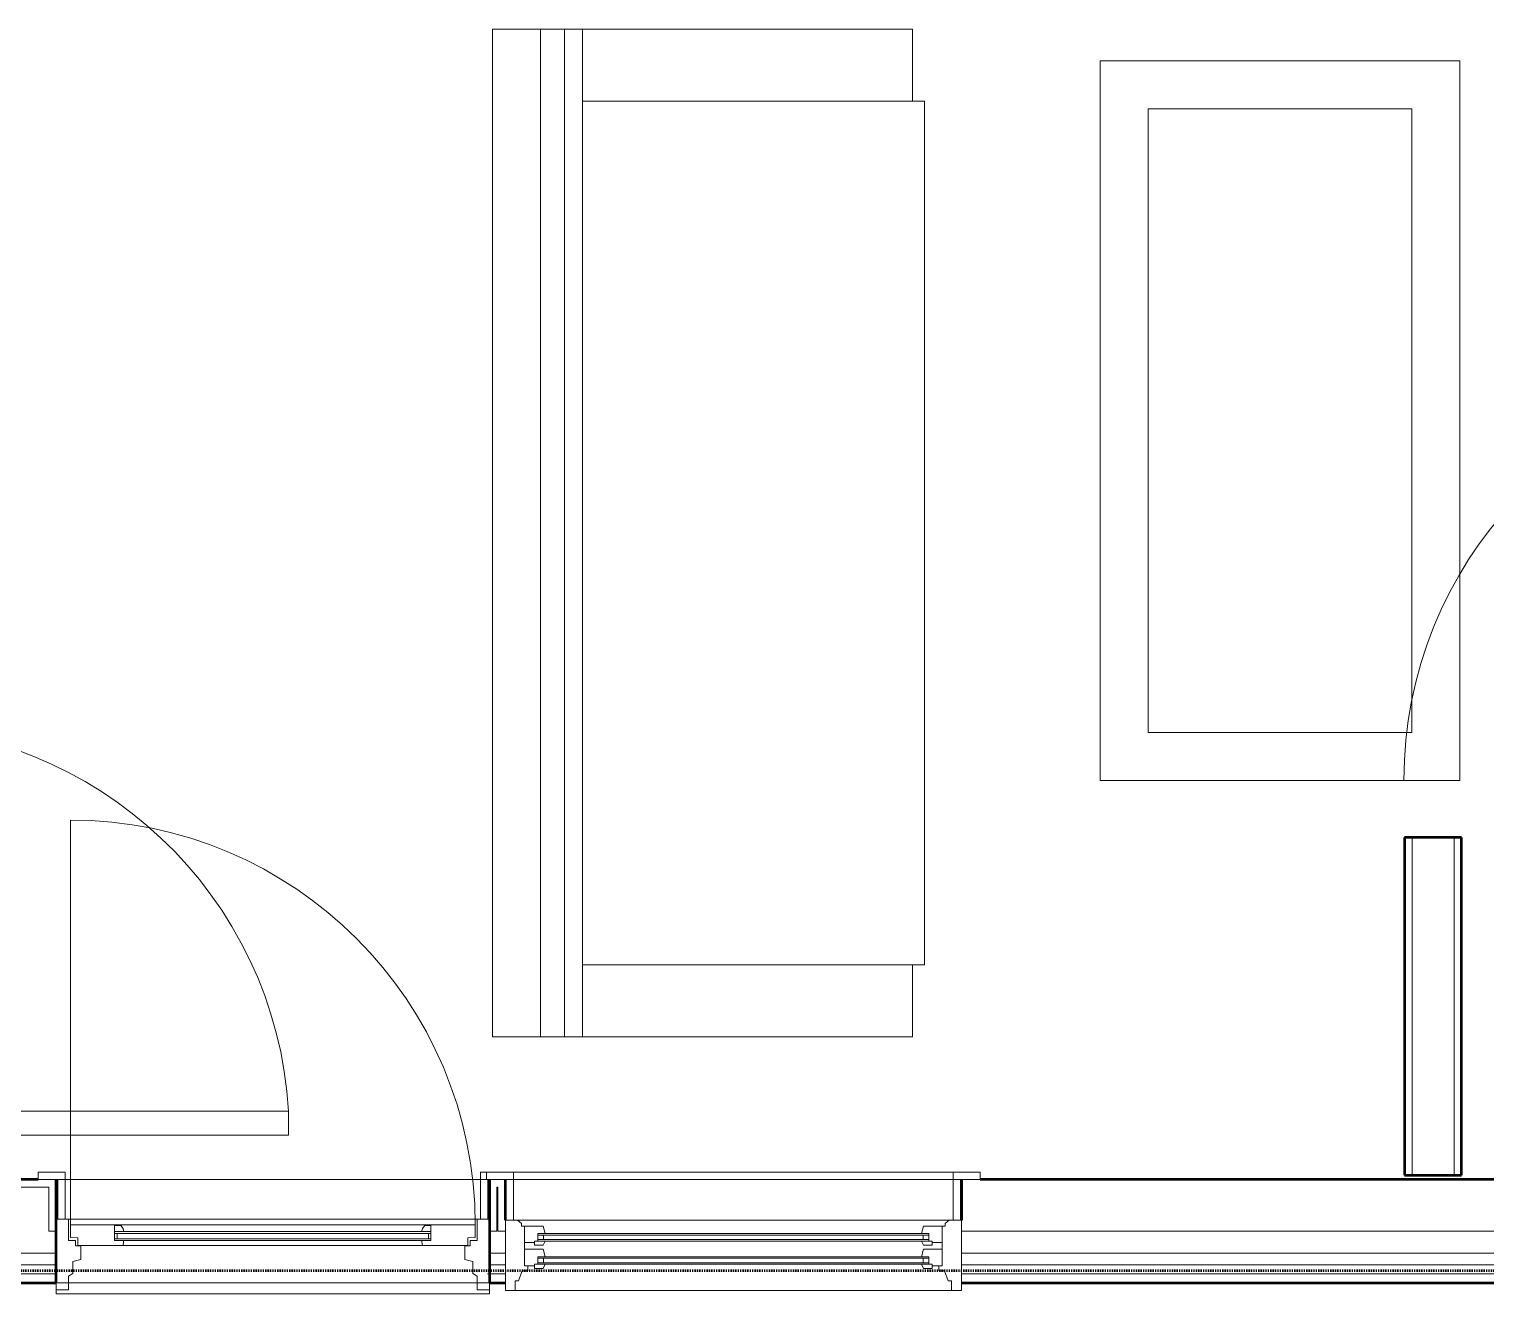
# Model space of a CAD drawing. Header units: inches. Extents: x -4266 to -1814, y 9706 to 12441.
# Drawn here: x -3291.8 to -3170.4, y 10008.2 to 10113.6 of the extents above; entities that cross this region are included whole.
import ezdxf

# ---------------------------------------------------------------- set-up
doc = ezdxf.new("R2010")
doc.units = ezdxf.units.IN
doc.header["$MEASUREMENT"] = 0
doc.linetypes.add('Dash 1_16_', pattern=[0.125, 0.0625, -0.0625])
for name, color, linetype, lineweight in [('A-DOOR-1', 7, 'Continuous', 9), ('A-DOOR-2', 50, 'Continuous', 20), ('A-DOOR-FRAM-1', 50, 'Continuous', 20), ('A-DOOR-FRAM-2', 7, 'Continuous', 9), ('A-DOOR-GLAZ-1', 7, 'Continuous', 9), ('A-GLAZ-1', 7, 'Continuous', 9), ('A-GLAZ-2', 50, 'Continuous', 20), ('A-WALL-3', 250, 'Continuous', 50), ('A-WALL-4', 10, 'Continuous', 13), ('C-PROP-LINE-2', 91, 'Dash 1_16_', 50), ('I-FURN', 30, 'Continuous', 9), ('I-FURN-1', 7, 'Continuous', 9)]:
    doc.layers.add(name, color=color, linetype=linetype, lineweight=lineweight)

msp = doc.modelspace()

# ---------------------------------------------------------------- linework, layer by layer
at = {"layer": 'A-DOOR-1'}
msp.add_line((-3288.39874, 10013.93315), (-3288.39874, 10047.68315), dxfattribs=at)
for centre, radius, start, end in [((-3143.14952, 10050.9894), 34.06659, 93.365687, 180), ((-3304.22233, 10021.4019), 34.06659, 3.365687, 90), ((-3288.39874, 10013.93315), 33.75, 0, 90)]:
    msp.add_arc(centre, radius, start, end, dxfattribs=at)
at = {"layer": 'A-DOOR-2'}
for p, q in [((-3304.22233, 10023.4019), (-3270.2145, 10023.4019)), ((-3270.2145, 10021.4019), (-3270.2145, 10023.4019)), ((-3304.22233, 10021.4019), (-3270.2145, 10021.4019)), ((-3288.39874, 10012.8709), (-3288.39874, 10013.93315)), ((-3288.39874, 10013.93315), (-3283.96124, 10013.93315)), ((-3284.71124, 10013.93315), (-3284.71124, 10012.6209)), ((-3284.71124, 10013.93315), (-3284.71124, 10013.8709)), ((-3284.71124, 10013.8709), (-3284.19727, 10013.8709)), ((-3284.19727, 10013.8709), (-3283.99224, 10013.6189)), ((-3283.96124, 10013.93315), (-3259.08624, 10013.93315)), ((-3254.64874, 10013.93315), (-3259.08624, 10013.93315)), ((-3258.85021, 10013.8709), (-3259.05524, 10013.6189)), ((-3258.33624, 10013.8709), (-3258.85021, 10013.8709)), ((-3258.33624, 10013.93315), (-3258.33624, 10012.6209)), ((-3258.33624, 10013.93315), (-3258.33624, 10013.8709)), ((-3254.64874, 10012.8709), (-3254.64874, 10013.93315)), ((-3287.78238, 10012.86014), (-3288.39874, 10012.8709)), ((-3287.78238, 10012.21465), (-3287.78238, 10012.86014)), ((-3283.96124, 10013.3709), (-3284.71124, 10013.3709)), ((-3284.71124, 10012.6209), (-3283.96124, 10012.6209)), ((-3283.99224, 10013.6189), (-3283.96124, 10013.4329)), ((-3283.96124, 10012.5269), (-3283.99158, 10012.21465)), ((-3283.96124, 10013.4329), (-3283.96124, 10013.3709)), ((-3283.96124, 10012.6209), (-3283.96124, 10012.5269)), ((-3259.05524, 10013.6189), (-3259.08624, 10013.4329)), ((-3259.08624, 10013.4329), (-3259.08624, 10013.3709)), ((-3259.08624, 10013.3709), (-3258.33624, 10013.3709)), ((-3259.08624, 10012.6209), (-3259.08624, 10012.5269)), ((-3258.33624, 10012.6209), (-3259.08624, 10012.6209)), ((-3259.08624, 10012.5269), (-3259.05589, 10012.21465)), ((-3255.26509, 10012.86014), (-3254.64874, 10012.8709)), ((-3255.26509, 10012.21465), (-3255.26509, 10012.86014)), ((-3287.78238, 10012.21465), (-3283.96124, 10012.21465)), ((-3283.96124, 10012.2144), (-3259.08624, 10012.2144)), ((-3255.26509, 10012.21465), (-3259.08624, 10012.21465))]:
    msp.add_line(p, q, dxfattribs=at)
at = {"layer": 'A-DOOR-FRAM-1'}
for p, q in [((-3289.58624, 10008.5269), (-3289.58624, 10014.4019)), ((-3289.58624, 10014.4019), (-3288.55499, 10014.4019)), ((-3289.46124, 10014.4019), (-3289.58624, 10014.4019)), ((-3254.21124, 10014.4019), (-3288.83624, 10014.4019)), ((-3288.55499, 10014.4019), (-3288.55499, 10012.6199)), ((-3254.49249, 10014.4019), (-3254.49249, 10012.6199)), ((-3253.46124, 10014.4019), (-3254.49249, 10014.4019)), ((-3253.83624, 10014.4019), (-3253.46124, 10014.4019)), ((-3253.46124, 10014.4019), (-3253.58624, 10014.4019)), ((-3253.46124, 10008.5269), (-3253.46124, 10014.4019)), ((-3288.55499, 10012.6199), (-3287.97624, 10012.6199)), ((-3287.97624, 10012.6199), (-3287.97624, 10012.1829)), ((-3255.07124, 10012.6199), (-3255.07124, 10012.1829)), ((-3254.49249, 10012.6199), (-3255.07124, 10012.6199)), ((-3287.97624, 10012.1829), (-3287.52374, 10012.1829)), ((-3287.52374, 10012.1829), (-3287.52374, 10011.04557)), ((-3255.07124, 10012.1829), (-3255.52374, 10012.1829)), ((-3255.52374, 10012.1829), (-3255.52374, 10011.04557)), ((-3287.52374, 10011.04557), (-3288.21124, 10010.89039)), ((-3288.21124, 10010.89039), (-3288.21124, 10009.88924)), ((-3255.52374, 10011.04557), (-3254.83624, 10010.89039)), ((-3254.83624, 10010.89039), (-3254.83624, 10009.88924)), ((-3291.21124, 10009.8394), (-3289.58624, 10009.8394)), ((-3289.58624, 10009.0894), (-3289.58624, 10008.18315)), ((-3288.21124, 10009.88924), (-3288.55499, 10009.64854)), ((-3288.55499, 10009.64854), (-3288.55499, 10008.5269)), ((-3254.83624, 10009.88924), (-3254.49249, 10009.64854)), ((-3254.49249, 10009.64854), (-3254.49249, 10008.5269)), ((-3252.13546, 10009.8394), (-3253.46124, 10009.8394)), ((-3253.46124, 10008.18315), (-3253.46124, 10009.0894)), ((-3289.58624, 10008.5269), (-3288.55499, 10008.5269)), ((-3289.58624, 10008.18315), (-3253.46124, 10008.18315)), ((-3253.46124, 10008.5269), (-3254.49249, 10008.5269))]:
    msp.add_line(p, q, dxfattribs=at)
at = {"layer": 'A-DOOR-FRAM-2'}
for p, q in [((-3288.83624, 10018.3394), (-3291.08624, 10018.3394)), ((-3291.08624, 10018.3394), (-3291.08624, 10017.7144)), ((-3291.08624, 10017.7144), (-3288.83624, 10017.7144)), ((-3288.83624, 10017.7144), (-3289.46124, 10017.7144)), ((-3289.46124, 10017.7144), (-3289.46124, 10014.4019)), ((-3288.83624, 10017.7144), (-3288.83624, 10018.3394)), ((-3288.83624, 10014.4019), (-3288.83624, 10017.7144)), ((-3253.69796, 10018.3394), (-3254.21124, 10018.3394)), ((-3254.21124, 10018.3394), (-3254.21124, 10017.7144)), ((-3253.69796, 10017.7144), (-3254.21124, 10017.7144)), ((-3254.21124, 10017.7144), (-3254.21124, 10014.4019)), ((-3254.21124, 10017.7144), (-3253.69796, 10017.7144)), ((-3253.58624, 10014.4019), (-3253.58624, 10017.7144)), ((-3289.46124, 10014.4019), (-3288.83624, 10014.4019)), ((-3254.21124, 10014.4019), (-3253.58624, 10014.4019))]:
    msp.add_line(p, q, dxfattribs=at)
at = {"layer": 'A-DOOR-GLAZ-1'}
for p, q in [((-3284.71124, 10013.2144), (-3283.96124, 10013.2144)), ((-3283.96124, 10012.7769), (-3284.71124, 10012.7769)), ((-3284.50124, 10012.7769), (-3284.50124, 10013.2144)), ((-3283.96124, 10013.37065), (-3259.08624, 10013.37065)), ((-3283.96124, 10013.2144), (-3259.08624, 10013.2144)), ((-3283.96124, 10012.7769), (-3259.08624, 10012.7769)), ((-3283.96124, 10012.62065), (-3259.08624, 10012.62065)), ((-3258.33624, 10013.2144), (-3259.08624, 10013.2144)), ((-3259.08624, 10012.7769), (-3258.33624, 10012.7769)), ((-3258.54624, 10012.7769), (-3258.54624, 10013.2144))]:
    msp.add_line(p, q, dxfattribs=at)
at = {"layer": 'A-GLAZ-1'}
for p, q in [((-3253.69796, 10018.3394), (-3212.54952, 10018.3394)), ((-3253.69796, 10017.7144), (-3253.69796, 10018.3394)), ((-3212.54952, 10017.7144), (-3253.69796, 10017.7144)), ((-3252.07296, 10017.7144), (-3214.17452, 10017.7144)), ((-3252.07296, 10014.3394), (-3252.07296, 10017.7144)), ((-3251.44796, 10017.7144), (-3251.44796, 10018.3394)), ((-3251.44796, 10014.3394), (-3251.44796, 10017.7144)), ((-3214.79952, 10017.7144), (-3214.79952, 10018.3394)), ((-3214.79952, 10014.3394), (-3214.79952, 10017.7144)), ((-3214.17452, 10017.7144), (-3214.17452, 10014.3394)), ((-3212.54952, 10018.3394), (-3212.54952, 10017.7144)), ((-3214.17452, 10014.3394), (-3252.07296, 10014.3394)), ((-3249.41671, 10013.0894), (-3248.82296, 10013.0894)), ((-3249.41671, 10012.7144), (-3248.82296, 10012.7144)), ((-3248.94796, 10012.7144), (-3248.94796, 10013.0894)), ((-3248.82296, 10013.2144), (-3217.42452, 10013.2144)), ((-3248.82296, 10013.0894), (-3217.42452, 10013.0894)), ((-3248.82296, 10012.7144), (-3217.42452, 10012.7144)), ((-3248.82296, 10012.5894), (-3217.42452, 10012.5894)), ((-3216.83077, 10013.0894), (-3217.42452, 10013.0894)), ((-3216.83077, 10012.7144), (-3217.42452, 10012.7144)), ((-3217.29952, 10012.7144), (-3217.29952, 10013.0894)), ((-3248.82296, 10011.2769), (-3217.42452, 10011.2769)), ((-3249.41671, 10011.1519), (-3248.82296, 10011.1519)), ((-3249.41671, 10010.7769), (-3248.82296, 10010.7769)), ((-3248.94796, 10010.7769), (-3248.94796, 10011.1519)), ((-3248.82296, 10011.1519), (-3217.42452, 10011.1519)), ((-3248.82296, 10010.7769), (-3217.42452, 10010.7769)), ((-3248.82296, 10010.6519), (-3217.42452, 10010.6519)), ((-3216.83077, 10011.1519), (-3217.42452, 10011.1519)), ((-3216.83077, 10010.7769), (-3217.42452, 10010.7769)), ((-3217.29952, 10010.7769), (-3217.29952, 10011.1519))]:
    msp.add_line(p, q, dxfattribs=at)
at = {"layer": 'A-GLAZ-2'}
for p, q in [((-3252.13546, 10014.3394), (-3214.11202, 10014.3394)), ((-3252.13546, 10008.4644), (-3252.13546, 10014.3394)), ((-3250.79171, 10014.05924), (-3251.12559, 10014.3394)), ((-3250.79171, 10014.05924), (-3250.79171, 10013.8394)), ((-3250.79171, 10013.8394), (-3248.97921, 10013.8394)), ((-3250.54171, 10010.5269), (-3250.54171, 10013.8394)), ((-3248.97921, 10013.8394), (-3248.82296, 10013.2144)), ((-3217.26827, 10013.8394), (-3217.42452, 10013.2144)), ((-3215.45577, 10013.8394), (-3217.26827, 10013.8394)), ((-3215.70577, 10010.5269), (-3215.70577, 10013.8394)), ((-3215.45577, 10014.05924), (-3215.12189, 10014.3394)), ((-3215.45577, 10014.05924), (-3215.45577, 10013.8394)), ((-3214.11202, 10014.3394), (-3214.11202, 10008.4644)), ((-3250.54171, 10012.4644), (-3249.69796, 10012.4644)), ((-3249.69796, 10012.5894), (-3249.69796, 10012.24565)), ((-3248.82608, 10012.5894), (-3249.69796, 10012.5894)), ((-3249.41671, 10012.5894), (-3249.41671, 10013.2144)), ((-3248.82296, 10013.2144), (-3249.41671, 10013.2144)), ((-3248.97921, 10012.24565), (-3248.82608, 10012.5894)), ((-3217.42452, 10013.2144), (-3216.83077, 10013.2144)), ((-3217.26827, 10012.24565), (-3217.42139, 10012.5894)), ((-3217.42139, 10012.5894), (-3216.54952, 10012.5894)), ((-3216.83077, 10012.5894), (-3216.83077, 10013.2144)), ((-3216.54952, 10012.5894), (-3216.54952, 10012.24565)), ((-3215.70577, 10012.4644), (-3216.54952, 10012.4644)), ((-3250.54171, 10011.9019), (-3248.97921, 10011.9019)), ((-3248.97921, 10012.24565), (-3249.69796, 10012.24565)), ((-3249.41671, 10010.6519), (-3249.41671, 10011.2769)), ((-3248.82296, 10011.2769), (-3249.41671, 10011.2769)), ((-3248.97921, 10011.9019), (-3248.82296, 10011.2769)), ((-3217.26827, 10011.9019), (-3217.42452, 10011.2769)), ((-3217.42452, 10011.2769), (-3216.83077, 10011.2769)), ((-3217.26827, 10012.24565), (-3216.54952, 10012.24565)), ((-3215.70577, 10011.9019), (-3217.26827, 10011.9019)), ((-3216.83077, 10010.6519), (-3216.83077, 10011.2769)), ((-3251.04827, 10009.2769), (-3250.72921, 10010.0894)), ((-3250.72921, 10010.0894), (-3250.26046, 10010.0894)), ((-3250.54171, 10010.5269), (-3249.69796, 10010.5269)), ((-3250.26046, 10010.0894), (-3250.26046, 10010.5269)), ((-3249.69796, 10010.6519), (-3249.69796, 10010.30815)), ((-3248.82608, 10010.6519), (-3249.69796, 10010.6519)), ((-3248.97921, 10010.30815), (-3249.69796, 10010.30815)), ((-3248.97921, 10010.30815), (-3248.82608, 10010.6519)), ((-3217.26827, 10010.30815), (-3217.42139, 10010.6519)), ((-3217.42139, 10010.6519), (-3216.54952, 10010.6519)), ((-3217.26827, 10010.30815), (-3216.54952, 10010.30815)), ((-3216.54952, 10010.6519), (-3216.54952, 10010.30815)), ((-3215.70577, 10010.5269), (-3216.54952, 10010.5269)), ((-3215.98702, 10010.0894), (-3215.98702, 10010.5269)), ((-3215.51827, 10010.0894), (-3215.98702, 10010.0894)), ((-3215.1992, 10009.2769), (-3215.51827, 10010.0894)), ((-3252.13546, 10009.8394), (-3253.63546, 10009.8394)), ((-3251.32296, 10009.2769), (-3251.04827, 10009.2769)), ((-3251.32296, 10008.4644), (-3251.32296, 10009.2769)), ((-3214.92452, 10009.2769), (-3215.1992, 10009.2769)), ((-3214.92452, 10008.4644), (-3214.92452, 10009.2769)), ((-3214.11202, 10009.8394), (-3212.61202, 10009.8394)), ((-3214.11202, 10008.4644), (-3252.13546, 10008.4644))]:
    msp.add_line(p, q, dxfattribs=at)
at = {"layer": 'A-WALL-3'}
for p, q in [((-3172.39952, 10046.2394), (-3177.14952, 10046.2394)), ((-3177.14952, 10046.2394), (-3177.14952, 10018.0894)), ((-3172.39952, 10018.0894), (-3172.39952, 10046.2394)), ((-3291.08624, 10017.7144), (-3365.83624, 10017.7144)), ((-3289.58624, 10009.0894), (-3289.58624, 10017.7144)), ((-3253.46124, 10017.7144), (-3253.46124, 10009.0894)), ((-3252.13546, 10014.3394), (-3252.13546, 10017.7144)), ((-3214.11202, 10017.7144), (-3214.11202, 10014.3394)), ((-3169.52374, 10017.7144), (-3212.54952, 10017.7144)), ((-3177.14952, 10018.0894), (-3172.39952, 10018.0894)), ((-3367.39874, 10009.0894), (-3289.58624, 10009.0894)), ((-3253.46124, 10009.0894), (-3252.13546, 10009.0894)), ((-3214.11202, 10009.0894), (-3060.13546, 10009.0894))]:
    msp.add_line(p, q, dxfattribs=at)
at = {"layer": 'A-WALL-4'}
for p, q in [((-3176.52452, 10046.2394), (-3176.52452, 10018.0894)), ((-3173.02452, 10046.2394), (-3173.02452, 10018.0894)), ((-3288.83624, 10017.7144), (-3254.21124, 10017.7144)), ((-3290.21124, 10017.0894), (-3366.77374, 10017.0894)), ((-3290.21124, 10013.4019), (-3290.21124, 10017.0894)), ((-3252.83624, 10017.0894), (-3252.83624, 10013.4019)), ((-3252.76046, 10017.0894), (-3252.83624, 10017.0894)), ((-3252.76046, 10013.4019), (-3252.76046, 10017.0894)), ((-3290.21124, 10013.4019), (-3289.58624, 10013.4019)), ((-3253.46124, 10013.4019), (-3252.83624, 10013.4019)), ((-3252.76046, 10013.4019), (-3252.13546, 10013.4019)), ((-3214.11202, 10013.4019), (-3169.52374, 10013.4019)), ((-3367.39874, 10011.5894), (-3289.58624, 10011.5894)), ((-3253.46124, 10011.5894), (-3252.13546, 10011.5894)), ((-3214.11202, 10011.5894), (-3169.52374, 10011.5894)), ((-3367.39874, 10010.5894), (-3289.58624, 10010.5894)), ((-3253.46124, 10010.5894), (-3252.13546, 10010.5894)), ((-3214.11202, 10010.5894), (-3169.52374, 10010.5894)), ((-3367.39874, 10009.8394), (-3289.58624, 10009.8394)), ((-3253.46124, 10009.0894), (-3289.58624, 10009.0894)), ((-3253.46124, 10009.8394), (-3252.13546, 10009.8394)), ((-3214.11202, 10009.8394), (-3060.13546, 10009.8394))]:
    msp.add_line(p, q, dxfattribs=at)
at = {"layer": 'C-PROP-LINE-2'}
msp.add_line((-2099.26202, 10010.0894), (-3832.16202, 10010.0894), dxfattribs=at)
at = {"layer": 'I-FURN'}
for p, q in [((-3249.19269, 10113.62206), (-3249.19269, 10029.62206)), ((-3249.19269, 10113.62206), (-3245.69269, 10113.62206)), ((-3249.19269, 10029.62206), (-3249.19269, 10113.62206)), ((-3247.19269, 10113.62206), (-3247.19269, 10029.62206)), ((-3245.69269, 10113.62206), (-3218.19269, 10113.62206)), ((-3245.69269, 10113.62206), (-3245.69269, 10029.62206)), ((-3218.19269, 10113.62206), (-3218.19269, 10107.62206)), ((-3218.19269, 10107.62206), (-3245.69269, 10107.62206)), ((-3218.19269, 10107.62206), (-3217.19269, 10107.62206)), ((-3217.19269, 10107.62206), (-3217.19269, 10035.62206)), ((-3245.69269, 10035.62206), (-3218.19269, 10035.62206)), ((-3217.19269, 10035.62206), (-3218.19269, 10035.62206)), ((-3218.19269, 10035.62206), (-3218.19269, 10029.62206)), ((-3245.69269, 10029.62206), (-3249.19269, 10029.62206)), ((-3218.19269, 10029.62206), (-3245.69269, 10029.62206))]:
    msp.add_line(p, q, dxfattribs=at)
at = {"layer": 'I-FURN-1'}
for p, q in [((-3253.19269, 10113.62206), (-3249.19269, 10113.62206)), ((-3253.19269, 10029.62206), (-3253.19269, 10113.62206)), ((-3202.54874, 10110.9894), (-3172.54874, 10110.9894)), ((-3202.54874, 10050.9894), (-3202.54874, 10110.9894)), ((-3172.54874, 10110.9894), (-3172.54874, 10050.9894)), ((-3176.54874, 10106.9894), (-3198.54874, 10106.9894)), ((-3198.54874, 10106.9894), (-3198.54874, 10054.9894)), ((-3176.54874, 10054.9894), (-3176.54874, 10106.9894)), ((-3198.54874, 10054.9894), (-3176.54874, 10054.9894)), ((-3172.54874, 10050.9894), (-3202.54874, 10050.9894)), ((-3249.19269, 10029.62206), (-3253.19269, 10029.62206))]:
    msp.add_line(p, q, dxfattribs=at)

doc.saveas('drawing.dxf')
